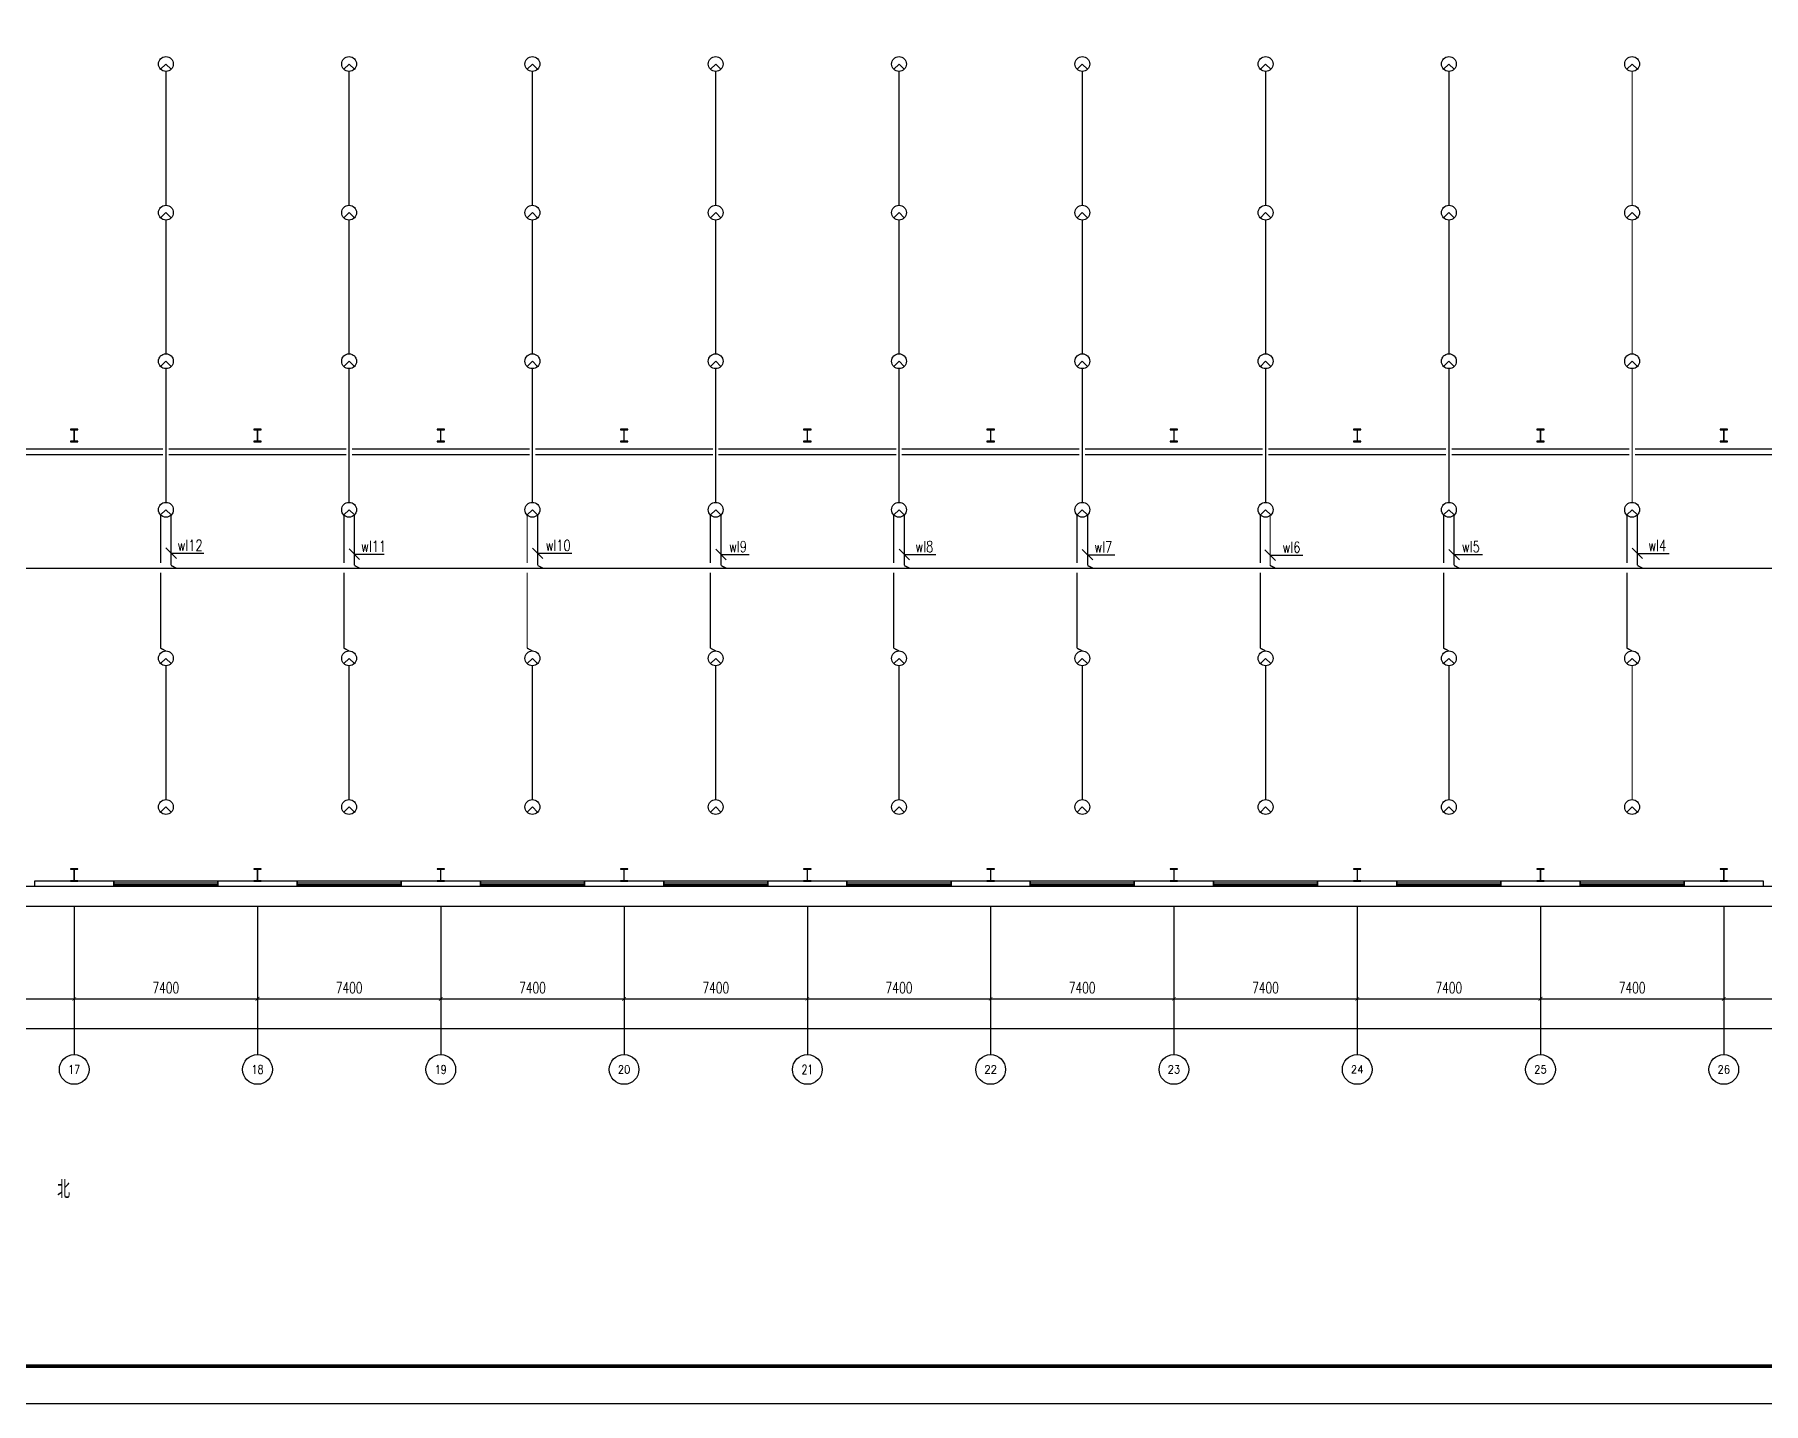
# Model space of a CAD drawing. Extents: x 1751103 to 2598738, y -609732 to 659428.
# Drawn here: x 2224648 to 2294448, y 23405 to 78683 of the extents above; entities that cross this region are included whole.
import ezdxf
from ezdxf.enums import TextEntityAlignment as Align

# ---------------------------------------------------------------- set-up
doc = ezdxf.new("R2010")
doc.units = 0
doc.header["$LTSCALE"] = 1000
doc.header["$MEASUREMENT"] = 0
doc.layers.get('0').update_dxf_attribs({"linetype": 'CONTINUOUS'})
doc.layers.get('DEFPOINTS').update_dxf_attribs({"linetype": 'CONTINUOUS'})
for name, color, linetype in [('AXIS', 3, 'CONTINUOUS'), ('AXIS_TEXT', 7, 'CONTINUOUS'), ('COLUMN', 99, 'CONTINUOUS'), ('DIM-照明', 4, 'CONTINUOUS'), ('EQUIP-照明', 3, 'CONTINUOUS'), ('GROUND', 2, 'CONTINUOUS'), ('PUB_TEXT', 7, 'CONTINUOUS'), ('PUB_TITLE', 4, 'CONTINUOUS'), ('WALL', 9, 'CONTINUOUS'), ('WINDOW', 99, 'CONTINUOUS'), ('WIRE-照明', 1, 'CONTINUOUS')]:
    doc.layers.add(name, color=color, linetype=linetype)
doc.styles.add('_TCH_AXIS', font='COMPLEX', dxfattribs={"bigfont": 'GBCBIG'})
doc.styles.add('_TCH_DIM', font='SIMPLEX', dxfattribs={"bigfont": 'GBCBIG'})
doc.styles.add('_TCH_LABEL', font='COMPLEX', dxfattribs={"bigfont": 'GBCBIG'})
doc.styles.add('_TEL_DIM', font='SIMPLEX', dxfattribs={"width": 0.8, "height": 3.5, "bigfont": 'HZTXT'})
doc.styles.add('COMPLEX', font='COMPLEX')
doc.styles.add('DIM_FONT', font='SIMPLEX', dxfattribs={"width": 0.7, "bigfont": 'GBCBIG'})
doc.dimstyles.new('DIMN150', dxfattribs={"dimscale": 1.5, "dimtxt": 300, "dimasz": 100, "dimexe": 250, "dimexo": 300, "dimgap": 150, "dimtad": 1, "dimdec": 0, "dimzin": 0, "dimtxsty": 'DIM_FONT', "dimblk": 'ARCHTICK', "dimcen": 0.09, "dimclrt": 7, "dimazin": 3, "dimtfac": 1, "dimtdec": 0, "dimtix": 1, "dimtmove": 0, "dimatfit": 3, "dimtolj": 1, "dimtzin": 0})

# ---------------------------------------------------------------- blocks, each defined once
blk = doc.blocks.new('$WINLIB2D$00000001')
for p, q in [((-0.5, 0.5), (0.5, 0.5)), ((-0.5, 0.5), (-0.5, -0.5)), ((0.5, -0.5), (0.5, 0.5)), ((0.5, 0.167), (-0.5, 0.167)), ((0.5, -0.167), (-0.5, -0.167)), ((-0.5, -0.5), (0.5, -0.5))]:
    blk.add_line(p, q)
blk = doc.blocks.new('_AXISO')
blk.add_circle((0, 0), 0.5)
at = {"layer": 'AXIS_TEXT', "style": 'COMPLEX', "width": 1.041667}
blk.add_attdef('A', text='', height=0.56, dxfattribs=at).set_placement((-0.25, -0.28), (0.25, -0.28), align=Align.FIT)
blk = doc.blocks.new('_ARCHTICK')
at = {"color": 0, "linetype": 'BYBLOCK', "const_width": 0.15}
blk.add_lwpolyline([(-0.5, -0.5), (0.5, 0.5)], dxfattribs=at)
blk = doc.blocks.new('*D46')
at = {"layer": 'AXIS', "color": 0}
for p, q in [((2107648, 43042), (2107648, 38167)), ((2315248, 43042), (2315248, 38167)), ((2107648, 38542), (2315248, 38542))]:
    blk.add_line(p, q, dxfattribs=at)
at = {"layer": 'DEFPOINTS', "color": 0}
for p in [(2107648, 43492), (2315248, 43492), (2315248, 38542)]:
    blk.add_point(p, dxfattribs=at)
at = {"layer": 'AXIS', "color": 0, "xscale": 150, "yscale": 150, "zscale": 150, "rotation": 180}
blk.add_blockref('_ARCHTICK', (2107648, 38542), dxfattribs=at)
at = {"layer": 'AXIS', "color": 0, "xscale": 150, "yscale": 150, "zscale": 150}
blk.add_blockref('_ARCHTICK', (2315248, 38542), dxfattribs=at)
at = {"layer": 'AXIS', "color": 7, "insert": (2211448, 38992), "char_height": 450, "attachment_point": 5, "style": 'DIM_FONT'}
blk.add_mtext('\\A1;207600', dxfattribs=at)
blk = doc.blocks.new('*D63')
at = {"layer": 'AXIS', "color": 0}
for p, q in [((2218848, 43042), (2218848, 39367)), ((2226248, 43042), (2226248, 39367)), ((2218848, 39742), (2226248, 39742))]:
    blk.add_line(p, q, dxfattribs=at)
at = {"layer": 'DEFPOINTS', "color": 0}
for p in [(2218848, 43492), (2226248, 43492), (2226248, 39742)]:
    blk.add_point(p, dxfattribs=at)
at = {"layer": 'AXIS', "color": 0, "xscale": 150, "yscale": 150, "zscale": 150, "rotation": 180}
blk.add_blockref('_ARCHTICK', (2218848, 39742), dxfattribs=at)
at = {"layer": 'AXIS', "color": 0, "xscale": 150, "yscale": 150, "zscale": 150}
blk.add_blockref('_ARCHTICK', (2226248, 39742), dxfattribs=at)
at = {"layer": 'AXIS', "color": 7, "insert": (2222548, 40192), "char_height": 450, "attachment_point": 5, "style": 'DIM_FONT'}
blk.add_mtext('\\A1;7400', dxfattribs=at)
blk = doc.blocks.new('*D64')
at = {"layer": 'AXIS', "color": 0}
for p, q in [((2226248, 43042), (2226248, 39367)), ((2233648, 43042), (2233648, 39367)), ((2226248, 39742), (2233648, 39742))]:
    blk.add_line(p, q, dxfattribs=at)
at = {"layer": 'DEFPOINTS', "color": 0}
for p in [(2226248, 43492), (2233648, 43492), (2233648, 39742)]:
    blk.add_point(p, dxfattribs=at)
at = {"layer": 'AXIS', "color": 0, "xscale": 150, "yscale": 150, "zscale": 150, "rotation": 180}
blk.add_blockref('_ARCHTICK', (2226248, 39742), dxfattribs=at)
at = {"layer": 'AXIS', "color": 0, "xscale": 150, "yscale": 150, "zscale": 150}
blk.add_blockref('_ARCHTICK', (2233648, 39742), dxfattribs=at)
at = {"layer": 'AXIS', "color": 7, "insert": (2229948, 40192), "char_height": 450, "attachment_point": 5, "style": 'DIM_FONT'}
blk.add_mtext('\\A1;7400', dxfattribs=at)
blk = doc.blocks.new('*D65')
at = {"layer": 'AXIS', "color": 0}
for p, q in [((2233648, 43042), (2233648, 39367)), ((2241048, 43042), (2241048, 39367)), ((2233648, 39742), (2241048, 39742))]:
    blk.add_line(p, q, dxfattribs=at)
at = {"layer": 'DEFPOINTS', "color": 0}
for p in [(2233648, 43492), (2241048, 43492), (2241048, 39742)]:
    blk.add_point(p, dxfattribs=at)
at = {"layer": 'AXIS', "color": 0, "xscale": 150, "yscale": 150, "zscale": 150, "rotation": 180}
blk.add_blockref('_ARCHTICK', (2233648, 39742), dxfattribs=at)
at = {"layer": 'AXIS', "color": 0, "xscale": 150, "yscale": 150, "zscale": 150}
blk.add_blockref('_ARCHTICK', (2241048, 39742), dxfattribs=at)
at = {"layer": 'AXIS', "color": 7, "insert": (2237348, 40192), "char_height": 450, "attachment_point": 5, "style": 'DIM_FONT'}
blk.add_mtext('\\A1;7400', dxfattribs=at)
blk = doc.blocks.new('*D66')
at = {"layer": 'AXIS', "color": 0}
for p, q in [((2241048, 43042), (2241048, 39367)), ((2248448, 43042), (2248448, 39367)), ((2241048, 39742), (2248448, 39742))]:
    blk.add_line(p, q, dxfattribs=at)
at = {"layer": 'DEFPOINTS', "color": 0}
for p in [(2241048, 43492), (2248448, 43492), (2248448, 39742)]:
    blk.add_point(p, dxfattribs=at)
at = {"layer": 'AXIS', "color": 0, "xscale": 150, "yscale": 150, "zscale": 150, "rotation": 180}
blk.add_blockref('_ARCHTICK', (2241048, 39742), dxfattribs=at)
at = {"layer": 'AXIS', "color": 0, "xscale": 150, "yscale": 150, "zscale": 150}
blk.add_blockref('_ARCHTICK', (2248448, 39742), dxfattribs=at)
at = {"layer": 'AXIS', "color": 7, "insert": (2244748, 40192), "char_height": 450, "attachment_point": 5, "style": 'DIM_FONT'}
blk.add_mtext('\\A1;7400', dxfattribs=at)
blk = doc.blocks.new('*D67')
at = {"layer": 'AXIS', "color": 0}
for p, q in [((2248448, 43042), (2248448, 39367)), ((2255848, 43042), (2255848, 39367)), ((2248448, 39742), (2255848, 39742))]:
    blk.add_line(p, q, dxfattribs=at)
at = {"layer": 'DEFPOINTS', "color": 0}
for p in [(2248448, 43492), (2255848, 43492), (2255848, 39742)]:
    blk.add_point(p, dxfattribs=at)
at = {"layer": 'AXIS', "color": 0, "xscale": 150, "yscale": 150, "zscale": 150, "rotation": 180}
blk.add_blockref('_ARCHTICK', (2248448, 39742), dxfattribs=at)
at = {"layer": 'AXIS', "color": 0, "xscale": 150, "yscale": 150, "zscale": 150}
blk.add_blockref('_ARCHTICK', (2255848, 39742), dxfattribs=at)
at = {"layer": 'AXIS', "color": 7, "insert": (2252148, 40192), "char_height": 450, "attachment_point": 5, "style": 'DIM_FONT'}
blk.add_mtext('\\A1;7400', dxfattribs=at)
blk = doc.blocks.new('*D68')
at = {"layer": 'AXIS', "color": 0}
for p, q in [((2255848, 43042), (2255848, 39367)), ((2263248, 43042), (2263248, 39367)), ((2255848, 39742), (2263248, 39742))]:
    blk.add_line(p, q, dxfattribs=at)
at = {"layer": 'DEFPOINTS', "color": 0}
for p in [(2255848, 43492), (2263248, 43492), (2263248, 39742)]:
    blk.add_point(p, dxfattribs=at)
at = {"layer": 'AXIS', "color": 0, "xscale": 150, "yscale": 150, "zscale": 150, "rotation": 180}
blk.add_blockref('_ARCHTICK', (2255848, 39742), dxfattribs=at)
at = {"layer": 'AXIS', "color": 0, "xscale": 150, "yscale": 150, "zscale": 150}
blk.add_blockref('_ARCHTICK', (2263248, 39742), dxfattribs=at)
at = {"layer": 'AXIS', "color": 7, "insert": (2259548, 40192), "char_height": 450, "attachment_point": 5, "style": 'DIM_FONT'}
blk.add_mtext('\\A1;7400', dxfattribs=at)
blk = doc.blocks.new('*D69')
at = {"layer": 'AXIS', "color": 0}
for p, q in [((2263248, 43042), (2263248, 39367)), ((2270648, 43042), (2270648, 39367)), ((2263248, 39742), (2270648, 39742))]:
    blk.add_line(p, q, dxfattribs=at)
at = {"layer": 'DEFPOINTS', "color": 0}
for p in [(2263248, 43492), (2270648, 43492), (2270648, 39742)]:
    blk.add_point(p, dxfattribs=at)
at = {"layer": 'AXIS', "color": 0, "xscale": 150, "yscale": 150, "zscale": 150, "rotation": 180}
blk.add_blockref('_ARCHTICK', (2263248, 39742), dxfattribs=at)
at = {"layer": 'AXIS', "color": 0, "xscale": 150, "yscale": 150, "zscale": 150}
blk.add_blockref('_ARCHTICK', (2270648, 39742), dxfattribs=at)
at = {"layer": 'AXIS', "color": 7, "insert": (2266948, 40192), "char_height": 450, "attachment_point": 5, "style": 'DIM_FONT'}
blk.add_mtext('\\A1;7400', dxfattribs=at)
blk = doc.blocks.new('*D70')
at = {"layer": 'AXIS', "color": 0}
for p, q in [((2270648, 43042), (2270648, 39367)), ((2278048, 43042), (2278048, 39367)), ((2270648, 39742), (2278048, 39742))]:
    blk.add_line(p, q, dxfattribs=at)
at = {"layer": 'DEFPOINTS', "color": 0}
for p in [(2270648, 43492), (2278048, 43492), (2278048, 39742)]:
    blk.add_point(p, dxfattribs=at)
at = {"layer": 'AXIS', "color": 0, "xscale": 150, "yscale": 150, "zscale": 150, "rotation": 180}
blk.add_blockref('_ARCHTICK', (2270648, 39742), dxfattribs=at)
at = {"layer": 'AXIS', "color": 0, "xscale": 150, "yscale": 150, "zscale": 150}
blk.add_blockref('_ARCHTICK', (2278048, 39742), dxfattribs=at)
at = {"layer": 'AXIS', "color": 7, "insert": (2274348, 40192), "char_height": 450, "attachment_point": 5, "style": 'DIM_FONT'}
blk.add_mtext('\\A1;7400', dxfattribs=at)
blk = doc.blocks.new('*D71')
at = {"layer": 'AXIS', "color": 0}
for p, q in [((2278048, 43042), (2278048, 39367)), ((2285448, 43042), (2285448, 39367)), ((2278048, 39742), (2285448, 39742))]:
    blk.add_line(p, q, dxfattribs=at)
at = {"layer": 'DEFPOINTS', "color": 0}
for p in [(2278048, 43492), (2285448, 43492), (2285448, 39742)]:
    blk.add_point(p, dxfattribs=at)
at = {"layer": 'AXIS', "color": 0, "xscale": 150, "yscale": 150, "zscale": 150, "rotation": 180}
blk.add_blockref('_ARCHTICK', (2278048, 39742), dxfattribs=at)
at = {"layer": 'AXIS', "color": 0, "xscale": 150, "yscale": 150, "zscale": 150}
blk.add_blockref('_ARCHTICK', (2285448, 39742), dxfattribs=at)
at = {"layer": 'AXIS', "color": 7, "insert": (2281748, 40192), "char_height": 450, "attachment_point": 5, "style": 'DIM_FONT'}
blk.add_mtext('\\A1;7400', dxfattribs=at)
blk = doc.blocks.new('*D72')
at = {"layer": 'AXIS', "color": 0}
for p, q in [((2285448, 43042), (2285448, 39367)), ((2292848, 43042), (2292848, 39367)), ((2285448, 39742), (2292848, 39742))]:
    blk.add_line(p, q, dxfattribs=at)
at = {"layer": 'DEFPOINTS', "color": 0}
for p in [(2285448, 43492), (2292848, 43492), (2292848, 39742)]:
    blk.add_point(p, dxfattribs=at)
at = {"layer": 'AXIS', "color": 0, "xscale": 150, "yscale": 150, "zscale": 150, "rotation": 180}
blk.add_blockref('_ARCHTICK', (2285448, 39742), dxfattribs=at)
at = {"layer": 'AXIS', "color": 0, "xscale": 150, "yscale": 150, "zscale": 150}
blk.add_blockref('_ARCHTICK', (2292848, 39742), dxfattribs=at)
at = {"layer": 'AXIS', "color": 7, "insert": (2289148, 40192), "char_height": 450, "attachment_point": 5, "style": 'DIM_FONT'}
blk.add_mtext('\\A1;7400', dxfattribs=at)
blk = doc.blocks.new('*D73')
at = {"layer": 'AXIS', "color": 0}
for p, q in [((2292848, 43042), (2292848, 39367)), ((2300248, 43042), (2300248, 39367)), ((2292848, 39742), (2300248, 39742))]:
    blk.add_line(p, q, dxfattribs=at)
at = {"layer": 'DEFPOINTS', "color": 0}
for p in [(2292848, 43492), (2300248, 43492), (2300248, 39742)]:
    blk.add_point(p, dxfattribs=at)
at = {"layer": 'AXIS', "color": 0, "xscale": 150, "yscale": 150, "zscale": 150, "rotation": 180}
blk.add_blockref('_ARCHTICK', (2292848, 39742), dxfattribs=at)
at = {"layer": 'AXIS', "color": 0, "xscale": 150, "yscale": 150, "zscale": 150}
blk.add_blockref('_ARCHTICK', (2300248, 39742), dxfattribs=at)
at = {"layer": 'AXIS', "color": 7, "insert": (2296548, 40192), "char_height": 450, "attachment_point": 5, "style": 'DIM_FONT'}
blk.add_mtext('\\A1;7400', dxfattribs=at)
blk = doc.blocks.new('$EQUIP$00001176')
for q in [(-0.35, -0.35), (0.35, -0.35)]:
    blk.add_line((0, 0), q)
blk.add_circle((0, 0), 0.5)
at = {"style": '_TCH_LABEL', "flags": 9}
blk.add_attdef('A', (0, 0), '', height=0.00002, dxfattribs=at)
blk = doc.blocks.new('W2')
at = {"layer": 'AXIS', "color": 8}
for p, q in [((2226247.9, 43491.5), (2226247.9, 37491.5)), ((2233647.9, 43491.5), (2233647.9, 37491.5)), ((2241047.9, 43491.5), (2241047.9, 37491.5)), ((2248447.9, 43491.5), (2248447.9, 37491.5)), ((2255847.9, 43491.5), (2255847.9, 37491.5)), ((2263247.9, 43491.5), (2263247.9, 37491.5)), ((2270647.9, 43491.5), (2270647.9, 37491.5)), ((2278047.9, 43491.5), (2278047.9, 37491.5)), ((2285447.9, 43491.5), (2285447.9, 37491.5)), ((2292847.9, 43491.5), (2292847.9, 37491.5))]:
    blk.add_line(p, q, dxfattribs=at)
at = {"layer": 'COLUMN', "color": 8}
for p, q in [((2226397.9, 62741.5), (2226097.9, 62741.5)), ((2226097.9, 62741.5), (2226097.9, 62723.5)), ((2226097.9, 62723.5), (2226237.9, 62723.5)), ((2226237.9, 62259.5), (2226097.9, 62259.5)), ((2226097.9, 62259.5), (2226097.9, 62241.5)), ((2226097.9, 62241.5), (2226397.9, 62241.5)), ((2226237.9, 62723.5), (2226242.9, 62718.5)), ((2226242.9, 62264.5), (2226237.9, 62259.5)), ((2226242.9, 62718.5), (2226242.9, 62264.5)), ((2226252.9, 62718.5), (2226257.9, 62723.5)), ((2226252.9, 62264.5), (2226252.9, 62718.5)), ((2226257.9, 62259.5), (2226252.9, 62264.5)), ((2226257.9, 62723.5), (2226397.9, 62723.5)), ((2226397.9, 62259.5), (2226257.9, 62259.5)), ((2226397.9, 62723.5), (2226397.9, 62741.5)), ((2226397.9, 62241.5), (2226397.9, 62259.5)), ((2233797.9, 62741.5), (2233497.9, 62741.5)), ((2233497.9, 62741.5), (2233497.9, 62723.5)), ((2233497.9, 62723.5), (2233637.9, 62723.5)), ((2233637.9, 62259.5), (2233497.9, 62259.5)), ((2233497.9, 62259.5), (2233497.9, 62241.5)), ((2233497.9, 62241.5), (2233797.9, 62241.5)), ((2233637.9, 62723.5), (2233642.9, 62718.5)), ((2233642.9, 62264.5), (2233637.9, 62259.5)), ((2233642.9, 62718.5), (2233642.9, 62264.5)), ((2233652.9, 62718.5), (2233657.9, 62723.5)), ((2233652.9, 62264.5), (2233652.9, 62718.5)), ((2233657.9, 62259.5), (2233652.9, 62264.5)), ((2233657.9, 62723.5), (2233797.9, 62723.5)), ((2233797.9, 62259.5), (2233657.9, 62259.5)), ((2233797.9, 62723.5), (2233797.9, 62741.5)), ((2233797.9, 62241.5), (2233797.9, 62259.5)), ((2241197.9, 62741.5), (2240897.9, 62741.5)), ((2240897.9, 62741.5), (2240897.9, 62723.5)), ((2240897.9, 62723.5), (2241037.9, 62723.5)), ((2241037.9, 62259.5), (2240897.9, 62259.5)), ((2240897.9, 62259.5), (2240897.9, 62241.5)), ((2240897.9, 62241.5), (2241197.9, 62241.5)), ((2241037.9, 62723.5), (2241042.9, 62718.5)), ((2241042.9, 62264.5), (2241037.9, 62259.5)), ((2241042.9, 62718.5), (2241042.9, 62264.5)), ((2241052.9, 62718.5), (2241057.9, 62723.5)), ((2241052.9, 62264.5), (2241052.9, 62718.5)), ((2241057.9, 62259.5), (2241052.9, 62264.5)), ((2241057.9, 62723.5), (2241197.9, 62723.5)), ((2241197.9, 62259.5), (2241057.9, 62259.5)), ((2241197.9, 62723.5), (2241197.9, 62741.5)), ((2241197.9, 62241.5), (2241197.9, 62259.5)), ((2248597.9, 62741.5), (2248297.9, 62741.5)), ((2248297.9, 62741.5), (2248297.9, 62723.5)), ((2248297.9, 62723.5), (2248437.9, 62723.5)), ((2248437.9, 62259.5), (2248297.9, 62259.5)), ((2248297.9, 62259.5), (2248297.9, 62241.5)), ((2248297.9, 62241.5), (2248597.9, 62241.5)), ((2248437.9, 62723.5), (2248442.9, 62718.5)), ((2248442.9, 62264.5), (2248437.9, 62259.5)), ((2248442.9, 62718.5), (2248442.9, 62264.5)), ((2248452.9, 62718.5), (2248457.9, 62723.5)), ((2248452.9, 62264.5), (2248452.9, 62718.5)), ((2248457.9, 62259.5), (2248452.9, 62264.5)), ((2248457.9, 62723.5), (2248597.9, 62723.5)), ((2248597.9, 62259.5), (2248457.9, 62259.5)), ((2248597.9, 62723.5), (2248597.9, 62741.5)), ((2248597.9, 62241.5), (2248597.9, 62259.5)), ((2255997.9, 62741.5), (2255697.9, 62741.5)), ((2255697.9, 62741.5), (2255697.9, 62723.5)), ((2255697.9, 62723.5), (2255837.9, 62723.5)), ((2255837.9, 62259.5), (2255697.9, 62259.5)), ((2255697.9, 62259.5), (2255697.9, 62241.5)), ((2255697.9, 62241.5), (2255997.9, 62241.5)), ((2255837.9, 62723.5), (2255842.9, 62718.5)), ((2255842.9, 62264.5), (2255837.9, 62259.5)), ((2255842.9, 62718.5), (2255842.9, 62264.5)), ((2255852.9, 62718.5), (2255857.9, 62723.5)), ((2255852.9, 62264.5), (2255852.9, 62718.5)), ((2255857.9, 62259.5), (2255852.9, 62264.5)), ((2255857.9, 62723.5), (2255997.9, 62723.5)), ((2255997.9, 62259.5), (2255857.9, 62259.5)), ((2255997.9, 62723.5), (2255997.9, 62741.5)), ((2255997.9, 62241.5), (2255997.9, 62259.5)), ((2263397.9, 62741.5), (2263097.9, 62741.5)), ((2263097.9, 62741.5), (2263097.9, 62723.5)), ((2263097.9, 62723.5), (2263237.9, 62723.5)), ((2263237.9, 62259.5), (2263097.9, 62259.5)), ((2263097.9, 62259.5), (2263097.9, 62241.5)), ((2263097.9, 62241.5), (2263397.9, 62241.5)), ((2263237.9, 62723.5), (2263242.9, 62718.5)), ((2263242.9, 62264.5), (2263237.9, 62259.5)), ((2263242.9, 62718.5), (2263242.9, 62264.5)), ((2263252.9, 62718.5), (2263257.9, 62723.5)), ((2263252.9, 62264.5), (2263252.9, 62718.5)), ((2263257.9, 62259.5), (2263252.9, 62264.5)), ((2263257.9, 62723.5), (2263397.9, 62723.5)), ((2263397.9, 62259.5), (2263257.9, 62259.5)), ((2263397.9, 62723.5), (2263397.9, 62741.5)), ((2263397.9, 62241.5), (2263397.9, 62259.5)), ((2270797.9, 62741.5), (2270497.9, 62741.5)), ((2270497.9, 62741.5), (2270497.9, 62723.5)), ((2270497.9, 62723.5), (2270637.9, 62723.5)), ((2270637.9, 62259.5), (2270497.9, 62259.5)), ((2270497.9, 62259.5), (2270497.9, 62241.5)), ((2270497.9, 62241.5), (2270797.9, 62241.5)), ((2270637.9, 62723.5), (2270642.9, 62718.5)), ((2270642.9, 62264.5), (2270637.9, 62259.5)), ((2270642.9, 62718.5), (2270642.9, 62264.5)), ((2270652.9, 62718.5), (2270657.9, 62723.5)), ((2270652.9, 62264.5), (2270652.9, 62718.5)), ((2270657.9, 62259.5), (2270652.9, 62264.5)), ((2270657.9, 62723.5), (2270797.9, 62723.5)), ((2270797.9, 62259.5), (2270657.9, 62259.5)), ((2270797.9, 62723.5), (2270797.9, 62741.5)), ((2270797.9, 62241.5), (2270797.9, 62259.5)), ((2278197.9, 62741.5), (2277897.9, 62741.5)), ((2277897.9, 62741.5), (2277897.9, 62723.5)), ((2277897.9, 62723.5), (2278037.9, 62723.5)), ((2278037.9, 62259.5), (2277897.9, 62259.5)), ((2277897.9, 62259.5), (2277897.9, 62241.5)), ((2277897.9, 62241.5), (2278197.9, 62241.5)), ((2278037.9, 62723.5), (2278042.9, 62718.5)), ((2278042.9, 62264.5), (2278037.9, 62259.5)), ((2278042.9, 62718.5), (2278042.9, 62264.5)), ((2278052.9, 62718.5), (2278057.9, 62723.5)), ((2278052.9, 62264.5), (2278052.9, 62718.5)), ((2278057.9, 62259.5), (2278052.9, 62264.5)), ((2278057.9, 62723.5), (2278197.9, 62723.5)), ((2278197.9, 62259.5), (2278057.9, 62259.5)), ((2278197.9, 62723.5), (2278197.9, 62741.5)), ((2278197.9, 62241.5), (2278197.9, 62259.5)), ((2285597.9, 62741.5), (2285297.9, 62741.5)), ((2285297.9, 62741.5), (2285297.9, 62723.5)), ((2285297.9, 62723.5), (2285437.9, 62723.5)), ((2285437.9, 62259.5), (2285297.9, 62259.5)), ((2285297.9, 62259.5), (2285297.9, 62241.5)), ((2285297.9, 62241.5), (2285597.9, 62241.5)), ((2285437.9, 62723.5), (2285442.9, 62718.5)), ((2285442.9, 62264.5), (2285437.9, 62259.5)), ((2285442.9, 62718.5), (2285442.9, 62264.5)), ((2285452.9, 62718.5), (2285457.9, 62723.5)), ((2285452.9, 62264.5), (2285452.9, 62718.5)), ((2285457.9, 62259.5), (2285452.9, 62264.5)), ((2285457.9, 62723.5), (2285597.9, 62723.5)), ((2285597.9, 62259.5), (2285457.9, 62259.5)), ((2285597.9, 62723.5), (2285597.9, 62741.5)), ((2285597.9, 62241.5), (2285597.9, 62259.5)), ((2292997.9, 62741.5), (2292697.9, 62741.5)), ((2292697.9, 62741.5), (2292697.9, 62723.5)), ((2292697.9, 62723.5), (2292837.9, 62723.5)), ((2292837.9, 62259.5), (2292697.9, 62259.5)), ((2292697.9, 62259.5), (2292697.9, 62241.5)), ((2292697.9, 62241.5), (2292997.9, 62241.5)), ((2292837.9, 62723.5), (2292842.9, 62718.5)), ((2292842.9, 62264.5), (2292837.9, 62259.5)), ((2292842.9, 62718.5), (2292842.9, 62264.5)), ((2292852.9, 62718.5), (2292857.9, 62723.5)), ((2292852.9, 62264.5), (2292852.9, 62718.5)), ((2292857.9, 62259.5), (2292852.9, 62264.5)), ((2292857.9, 62723.5), (2292997.9, 62723.5)), ((2292997.9, 62259.5), (2292857.9, 62259.5)), ((2292997.9, 62723.5), (2292997.9, 62741.5)), ((2292997.9, 62241.5), (2292997.9, 62259.5)), ((2226397.9, 44991.5), (2226097.9, 44991.5)), ((2226097.9, 44991.5), (2226097.9, 44973.5)), ((2226097.9, 44973.5), (2226237.9, 44973.5)), ((2226237.9, 44973.5), (2226242.9, 44968.5)), ((2226242.9, 44968.5), (2226242.9, 44514.5)), ((2226252.9, 44968.5), (2226257.9, 44973.5)), ((2226252.9, 44514.5), (2226252.9, 44968.5)), ((2226257.9, 44973.5), (2226397.9, 44973.5)), ((2226397.9, 44973.5), (2226397.9, 44991.5)), ((2233797.9, 44991.5), (2233497.9, 44991.5)), ((2233497.9, 44991.5), (2233497.9, 44973.5)), ((2233497.9, 44973.5), (2233637.9, 44973.5)), ((2233637.9, 44973.5), (2233642.9, 44968.5)), ((2233642.9, 44968.5), (2233642.9, 44514.5)), ((2233652.9, 44968.5), (2233657.9, 44973.5)), ((2233652.9, 44514.5), (2233652.9, 44968.5)), ((2233657.9, 44973.5), (2233797.9, 44973.5)), ((2233797.9, 44973.5), (2233797.9, 44991.5)), ((2241197.9, 44991.5), (2240897.9, 44991.5)), ((2240897.9, 44991.5), (2240897.9, 44973.5)), ((2240897.9, 44973.5), (2241037.9, 44973.5)), ((2241037.9, 44973.5), (2241042.9, 44968.5)), ((2241042.9, 44968.5), (2241042.9, 44514.5)), ((2241052.9, 44968.5), (2241057.9, 44973.5)), ((2241052.9, 44514.5), (2241052.9, 44968.5)), ((2241057.9, 44973.5), (2241197.9, 44973.5)), ((2241197.9, 44973.5), (2241197.9, 44991.5)), ((2248597.9, 44991.5), (2248297.9, 44991.5)), ((2248297.9, 44991.5), (2248297.9, 44973.5)), ((2248297.9, 44973.5), (2248437.9, 44973.5)), ((2248437.9, 44973.5), (2248442.9, 44968.5)), ((2248442.9, 44968.5), (2248442.9, 44514.5)), ((2248452.9, 44968.5), (2248457.9, 44973.5)), ((2248452.9, 44514.5), (2248452.9, 44968.5)), ((2248457.9, 44973.5), (2248597.9, 44973.5)), ((2248597.9, 44973.5), (2248597.9, 44991.5)), ((2255997.9, 44991.5), (2255697.9, 44991.5)), ((2255697.9, 44991.5), (2255697.9, 44973.5)), ((2255697.9, 44973.5), (2255837.9, 44973.5)), ((2255837.9, 44973.5), (2255842.9, 44968.5)), ((2255842.9, 44968.5), (2255842.9, 44514.5)), ((2255852.9, 44968.5), (2255857.9, 44973.5)), ((2255852.9, 44514.5), (2255852.9, 44968.5)), ((2255857.9, 44973.5), (2255997.9, 44973.5)), ((2255997.9, 44973.5), (2255997.9, 44991.5)), ((2263397.9, 44991.5), (2263097.9, 44991.5)), ((2263097.9, 44991.5), (2263097.9, 44973.5)), ((2263097.9, 44973.5), (2263237.9, 44973.5)), ((2263237.9, 44973.5), (2263242.9, 44968.5)), ((2263242.9, 44968.5), (2263242.9, 44514.5)), ((2263252.9, 44968.5), (2263257.9, 44973.5)), ((2263252.9, 44514.5), (2263252.9, 44968.5)), ((2263257.9, 44973.5), (2263397.9, 44973.5)), ((2263397.9, 44973.5), (2263397.9, 44991.5)), ((2270797.9, 44991.5), (2270497.9, 44991.5)), ((2270497.9, 44991.5), (2270497.9, 44973.5)), ((2270497.9, 44973.5), (2270637.9, 44973.5)), ((2270637.9, 44973.5), (2270642.9, 44968.5)), ((2270642.9, 44968.5), (2270642.9, 44514.5)), ((2270652.9, 44968.5), (2270657.9, 44973.5)), ((2270652.9, 44514.5), (2270652.9, 44968.5)), ((2270657.9, 44973.5), (2270797.9, 44973.5)), ((2270797.9, 44973.5), (2270797.9, 44991.5)), ((2278197.9, 44991.5), (2277897.9, 44991.5)), ((2277897.9, 44991.5), (2277897.9, 44973.5)), ((2277897.9, 44973.5), (2278037.9, 44973.5)), ((2278037.9, 44973.5), (2278042.9, 44968.5)), ((2278042.9, 44968.5), (2278042.9, 44514.5)), ((2278052.9, 44968.5), (2278057.9, 44973.5)), ((2278052.9, 44514.5), (2278052.9, 44968.5)), ((2278057.9, 44973.5), (2278197.9, 44973.5)), ((2278197.9, 44973.5), (2278197.9, 44991.5)), ((2285597.9, 44991.5), (2285297.9, 44991.5)), ((2285297.9, 44991.5), (2285297.9, 44973.5)), ((2285297.9, 44973.5), (2285437.9, 44973.5)), ((2285437.9, 44973.5), (2285442.9, 44968.5)), ((2285442.9, 44968.5), (2285442.9, 44514.5)), ((2285452.9, 44968.5), (2285457.9, 44973.5)), ((2285452.9, 44514.5), (2285452.9, 44968.5)), ((2285457.9, 44973.5), (2285597.9, 44973.5)), ((2285597.9, 44973.5), (2285597.9, 44991.5)), ((2292997.9, 44991.5), (2292697.9, 44991.5)), ((2292697.9, 44991.5), (2292697.9, 44973.5)), ((2292697.9, 44973.5), (2292837.9, 44973.5)), ((2292837.9, 44973.5), (2292842.9, 44968.5)), ((2292842.9, 44968.5), (2292842.9, 44514.5)), ((2292852.9, 44968.5), (2292857.9, 44973.5)), ((2292852.9, 44514.5), (2292852.9, 44968.5)), ((2292857.9, 44973.5), (2292997.9, 44973.5)), ((2292997.9, 44973.5), (2292997.9, 44991.5)), ((2226237.9, 44509.5), (2226097.9, 44509.5)), ((2226097.9, 44509.5), (2226097.9, 44491.5)), ((2226097.9, 44491.5), (2226397.9, 44491.5)), ((2226242.9, 44514.5), (2226237.9, 44509.5)), ((2226257.9, 44509.5), (2226252.9, 44514.5)), ((2226397.9, 44509.5), (2226257.9, 44509.5)), ((2226397.9, 44491.5), (2226397.9, 44509.5)), ((2233637.9, 44509.5), (2233497.9, 44509.5)), ((2233497.9, 44509.5), (2233497.9, 44491.5)), ((2233497.9, 44491.5), (2233797.9, 44491.5)), ((2233642.9, 44514.5), (2233637.9, 44509.5)), ((2233657.9, 44509.5), (2233652.9, 44514.5)), ((2233797.9, 44509.5), (2233657.9, 44509.5)), ((2233797.9, 44491.5), (2233797.9, 44509.5)), ((2241037.9, 44509.5), (2240897.9, 44509.5)), ((2240897.9, 44509.5), (2240897.9, 44491.5)), ((2240897.9, 44491.5), (2241197.9, 44491.5)), ((2241042.9, 44514.5), (2241037.9, 44509.5)), ((2241057.9, 44509.5), (2241052.9, 44514.5)), ((2241197.9, 44509.5), (2241057.9, 44509.5)), ((2241197.9, 44491.5), (2241197.9, 44509.5)), ((2248437.9, 44509.5), (2248297.9, 44509.5)), ((2248297.9, 44509.5), (2248297.9, 44491.5)), ((2248297.9, 44491.5), (2248597.9, 44491.5)), ((2248442.9, 44514.5), (2248437.9, 44509.5)), ((2248457.9, 44509.5), (2248452.9, 44514.5)), ((2248597.9, 44509.5), (2248457.9, 44509.5)), ((2248597.9, 44491.5), (2248597.9, 44509.5)), ((2255837.9, 44509.5), (2255697.9, 44509.5)), ((2255697.9, 44509.5), (2255697.9, 44491.5)), ((2255697.9, 44491.5), (2255997.9, 44491.5)), ((2255842.9, 44514.5), (2255837.9, 44509.5)), ((2255857.9, 44509.5), (2255852.9, 44514.5)), ((2255997.9, 44509.5), (2255857.9, 44509.5)), ((2255997.9, 44491.5), (2255997.9, 44509.5)), ((2263237.9, 44509.5), (2263097.9, 44509.5)), ((2263097.9, 44509.5), (2263097.9, 44491.5)), ((2263097.9, 44491.5), (2263397.9, 44491.5)), ((2263242.9, 44514.5), (2263237.9, 44509.5)), ((2263257.9, 44509.5), (2263252.9, 44514.5)), ((2263397.9, 44509.5), (2263257.9, 44509.5)), ((2263397.9, 44491.5), (2263397.9, 44509.5)), ((2270637.9, 44509.5), (2270497.9, 44509.5)), ((2270497.9, 44509.5), (2270497.9, 44491.5)), ((2270497.9, 44491.5), (2270797.9, 44491.5)), ((2270642.9, 44514.5), (2270637.9, 44509.5)), ((2270657.9, 44509.5), (2270652.9, 44514.5)), ((2270797.9, 44509.5), (2270657.9, 44509.5)), ((2270797.9, 44491.5), (2270797.9, 44509.5)), ((2278037.9, 44509.5), (2277897.9, 44509.5)), ((2277897.9, 44509.5), (2277897.9, 44491.5)), ((2277897.9, 44491.5), (2278197.9, 44491.5)), ((2278042.9, 44514.5), (2278037.9, 44509.5)), ((2278057.9, 44509.5), (2278052.9, 44514.5)), ((2278197.9, 44509.5), (2278057.9, 44509.5)), ((2278197.9, 44491.5), (2278197.9, 44509.5)), ((2285437.9, 44509.5), (2285297.9, 44509.5)), ((2285297.9, 44509.5), (2285297.9, 44491.5)), ((2285297.9, 44491.5), (2285597.9, 44491.5)), ((2285442.9, 44514.5), (2285437.9, 44509.5)), ((2285457.9, 44509.5), (2285452.9, 44514.5)), ((2285597.9, 44509.5), (2285457.9, 44509.5)), ((2285597.9, 44491.5), (2285597.9, 44509.5)), ((2292837.9, 44509.5), (2292697.9, 44509.5)), ((2292697.9, 44509.5), (2292697.9, 44491.5)), ((2292697.9, 44491.5), (2292997.9, 44491.5)), ((2292842.9, 44514.5), (2292837.9, 44509.5)), ((2292857.9, 44509.5), (2292852.9, 44514.5)), ((2292997.9, 44509.5), (2292857.9, 44509.5)), ((2292997.9, 44491.5), (2292997.9, 44509.5))]:
    blk.add_line(p, q, dxfattribs=at)
at = {"layer": 'GROUND', "color": 8}
for p, q in [((2203147.9, 44291.5), (2315247.9, 44291.5)), ((2203147.9, 43491.5), (2316047.9, 43491.5))]:
    blk.add_line(p, q, dxfattribs=at)
at = {"layer": 'WALL', "color": 8}
for p, q in [((2226097.9, 44491.5), (2224647.9, 44491.5)), ((2224647.9, 44491.5), (2224647.9, 44291.5)), ((2224647.9, 44291.5), (2226247.9, 44291.5)), ((2226247.9, 44291.5), (2227847.9, 44291.5)), ((2227847.9, 44491.5), (2226397.9, 44491.5)), ((2227847.9, 44291.5), (2227847.9, 44491.5)), ((2233497.9, 44491.5), (2232047.9, 44491.5)), ((2232047.9, 44491.5), (2232047.9, 44291.5)), ((2232047.9, 44291.5), (2233647.9, 44291.5)), ((2233647.9, 44291.5), (2235247.9, 44291.5)), ((2235247.9, 44491.5), (2233797.9, 44491.5)), ((2235247.9, 44291.5), (2235247.9, 44491.5)), ((2240897.9, 44491.5), (2239447.9, 44491.5)), ((2239447.9, 44491.5), (2239447.9, 44291.5)), ((2239447.9, 44291.5), (2241047.9, 44291.5)), ((2241047.9, 44291.5), (2242647.9, 44291.5)), ((2242647.9, 44491.5), (2241197.9, 44491.5)), ((2242647.9, 44291.5), (2242647.9, 44491.5)), ((2248297.9, 44491.5), (2246847.9, 44491.5)), ((2246847.9, 44491.5), (2246847.9, 44291.5)), ((2246847.9, 44291.5), (2248447.9, 44291.5)), ((2248447.9, 44291.5), (2250047.9, 44291.5)), ((2250047.9, 44491.5), (2248597.9, 44491.5)), ((2250047.9, 44291.5), (2250047.9, 44491.5)), ((2255697.9, 44491.5), (2254247.9, 44491.5)), ((2254247.9, 44491.5), (2254247.9, 44291.5)), ((2254247.9, 44291.5), (2255847.9, 44291.5)), ((2255847.9, 44291.5), (2257447.9, 44291.5)), ((2257447.9, 44491.5), (2255997.9, 44491.5)), ((2257447.9, 44291.5), (2257447.9, 44491.5)), ((2263097.9, 44491.5), (2261647.9, 44491.5)), ((2261647.9, 44491.5), (2261647.9, 44291.5)), ((2261647.9, 44291.5), (2263247.9, 44291.5)), ((2263247.9, 44291.5), (2264847.9, 44291.5)), ((2264847.9, 44491.5), (2263397.9, 44491.5)), ((2264847.9, 44291.5), (2264847.9, 44491.5)), ((2270497.9, 44491.5), (2269047.9, 44491.5)), ((2269047.9, 44491.5), (2269047.9, 44291.5)), ((2269047.9, 44291.5), (2270647.9, 44291.5)), ((2270647.9, 44291.5), (2272247.9, 44291.5)), ((2272247.9, 44491.5), (2270797.9, 44491.5)), ((2272247.9, 44291.5), (2272247.9, 44491.5)), ((2277897.9, 44491.5), (2276447.9, 44491.5)), ((2276447.9, 44491.5), (2276447.9, 44291.5)), ((2276447.9, 44291.5), (2278047.9, 44291.5)), ((2278047.9, 44291.5), (2279647.9, 44291.5)), ((2279647.9, 44491.5), (2278197.9, 44491.5)), ((2279647.9, 44291.5), (2279647.9, 44491.5)), ((2285297.9, 44491.5), (2283847.9, 44491.5)), ((2283847.9, 44491.5), (2283847.9, 44291.5)), ((2283847.9, 44291.5), (2285447.9, 44291.5)), ((2285447.9, 44291.5), (2287047.9, 44291.5)), ((2287047.9, 44491.5), (2285597.9, 44491.5)), ((2287047.9, 44291.5), (2287047.9, 44491.5)), ((2292697.9, 44491.5), (2291247.9, 44491.5)), ((2291247.9, 44491.5), (2291247.9, 44291.5)), ((2291247.9, 44291.5), (2292847.9, 44291.5)), ((2292847.9, 44291.5), (2294447.9, 44291.5)), ((2294447.9, 44491.5), (2292997.9, 44491.5)), ((2294447.9, 44291.5), (2294447.9, 44491.5))]:
    blk.add_line(p, q, dxfattribs=at)
at = {"layer": 'AXIS', "color": 8}
ref = blk.add_blockref('_AXISO', (2226247.9, 36891.5), dxfattribs=dict(at, xscale=1200, yscale=1200, zscale=1200))
ref.add_attrib('A', '17', dxfattribs={"layer": 'AXIS_TEXT', "color": 8, "height": 340.8, "style": '_TCH_AXIS', "width": 1.034483}).set_placement((2226004.4, 36721.1), (2226491.3, 36721.1), align=Align.FIT)
ref = blk.add_blockref('_AXISO', (2233647.9, 36891.5), dxfattribs=dict(at, xscale=1200, yscale=1200, zscale=1200))
ref.add_attrib('A', '18', dxfattribs={"layer": 'AXIS_TEXT', "color": 8, "height": 340.8, "style": '_TCH_AXIS', "width": 1.034483}).set_placement((2233404.4, 36721.1), (2233891.3, 36721.1), align=Align.FIT)
ref = blk.add_blockref('_AXISO', (2241047.9, 36891.5), dxfattribs=dict(at, xscale=1200, yscale=1200, zscale=1200))
ref.add_attrib('A', '19', dxfattribs={"layer": 'AXIS_TEXT', "color": 8, "height": 347.88, "style": '_TCH_AXIS'}).set_placement((2240807.7, 36717.6), (2241288.1, 36717.6), align=Align.FIT)
ref = blk.add_blockref('_AXISO', (2248447.9, 36891.5), dxfattribs=dict(at, xscale=1200, yscale=1200, zscale=1200))
ref.add_attrib('A', '20', dxfattribs={"layer": 'AXIS_TEXT', "color": 8, "height": 314.9, "style": '_TCH_AXIS'}).set_placement((2248193, 36734.1), (2248702.8, 36734.1), align=Align.FIT)
ref = blk.add_blockref('_AXISO', (2255847.9, 36891.5), dxfattribs=dict(at, xscale=1200, yscale=1200, zscale=1200))
ref.add_attrib('A', '21', dxfattribs={"layer": 'AXIS_TEXT', "color": 8, "height": 378.95, "style": '_TCH_AXIS', "width": 0.862069}).set_placement((2255622.3, 36702.1), (2256073.4, 36702.1), align=Align.FIT)
ref = blk.add_blockref('_AXISO', (2263247.9, 36891.5), dxfattribs=dict(at, xscale=1200, yscale=1200, zscale=1200))
ref.add_attrib('A', '22', dxfattribs={"layer": 'AXIS_TEXT', "color": 8, "height": 314.9, "style": '_TCH_AXIS'}).set_placement((2262993, 36734.1), (2263502.8, 36734.1), align=Align.FIT)
ref = blk.add_blockref('_AXISO', (2270647.9, 36891.5), dxfattribs=dict(at, xscale=1200, yscale=1200, zscale=1200))
ref.add_attrib('A', '23', dxfattribs={"layer": 'AXIS_TEXT', "color": 8, "height": 314.9, "style": '_TCH_AXIS'}).set_placement((2270393, 36734.1), (2270902.8, 36734.1), align=Align.FIT)
ref = blk.add_blockref('_AXISO', (2278047.9, 36891.5), dxfattribs=dict(at, xscale=1200, yscale=1200, zscale=1200))
ref.add_attrib('A', '24', dxfattribs={"layer": 'AXIS_TEXT', "color": 8, "height": 308.98, "style": '_TCH_AXIS', "width": 0.972222}).set_placement((2277790.4, 36737), (2278305.4, 36737), align=Align.FIT)
ref = blk.add_blockref('_AXISO', (2285447.9, 36891.5), dxfattribs=dict(at, xscale=1200, yscale=1200, zscale=1200))
ref.add_attrib('A', '25', dxfattribs={"layer": 'AXIS_TEXT', "color": 8, "height": 314.9, "style": '_TCH_AXIS'}).set_placement((2285193, 36734.1), (2285702.8, 36734.1), align=Align.FIT)
ref = blk.add_blockref('_AXISO', (2292847.9, 36891.5), dxfattribs=dict(at, xscale=1200, yscale=1200, zscale=1200))
ref.add_attrib('A', '26', dxfattribs={"layer": 'AXIS_TEXT', "color": 8, "height": 321.04, "style": '_TCH_AXIS', "width": 0.970588}).set_placement((2292595.6, 36731), (2293100.1, 36731), align=Align.FIT)
at = {"layer": 'WINDOW', "color": 8, "xscale": 4200, "yscale": 200, "zscale": 4200, "rotation": 180}
for p in [(2229947.9, 44391.5), (2237347.9, 44391.5), (2244747.9, 44391.5), (2252147.9, 44391.5), (2259547.9, 44391.5), (2266947.9, 44391.5), (2274347.9, 44391.5), (2281747.9, 44391.5), (2289147.9, 44391.5)]:
    blk.add_blockref('$WINLIB2D$00000001', p, dxfattribs=at)
at = {"layer": 'AXIS', "color": 8}
for p1, p2, distance, picture, middle in [((2107647.9, 43491.5), (2315247.9, 43491.5), -4950, '*D46', (2211447.9, 38991.5)), ((2218847.9, 43491.5), (2226247.9, 43491.5), -3750, '*D63', (2222547.9, 40191.5)), ((2226247.9, 43491.5), (2233647.9, 43491.5), -3750, '*D64', (2229947.9, 40191.5)), ((2233647.9, 43491.5), (2241047.9, 43491.5), -3750, '*D65', (2237347.9, 40191.5)), ((2241047.9, 43491.5), (2248447.9, 43491.5), -3750, '*D66', (2244747.9, 40191.5)), ((2248447.9, 43491.5), (2255847.9, 43491.5), -3750, '*D67', (2252147.9, 40191.5)), ((2255847.9, 43491.5), (2263247.9, 43491.5), -3750, '*D68', (2259547.9, 40191.5)), ((2263247.9, 43491.5), (2270647.9, 43491.5), -3750, '*D69', (2266947.9, 40191.5)), ((2270647.9, 43491.5), (2278047.9, 43491.5), -3750, '*D70', (2274347.9, 40191.5)), ((2278047.9, 43491.5), (2285447.9, 43491.5), -3750, '*D71', (2281747.9, 40191.5)), ((2285447.9, 43491.5), (2292847.9, 43491.5), -3750, '*D72', (2289147.9, 40191.5)), ((2292847.9, 43491.5), (2300247.9, 43491.5), -3750, '*D73', (2296547.9, 40191.5))]:
    dim = blk.add_aligned_dim(p1=p1, p2=p2, distance=distance, dimstyle='DIMN150', dxfattribs=at)
    dim.commit()
    dim.dimension.update_dxf_attribs({"geometry": picture, "text_midpoint": middle})

msp = doc.modelspace()

# ---------------------------------------------------------------- linework, layer by layer
for p, q in [((2229948, 57951), (2230372, 57527)), ((2244748, 57949), (2245172, 57525)), ((2289148, 57944), (2289572, 57520)), ((2237348, 57915), (2237772, 57491)), ((2252148, 57898), (2252572, 57474)), ((2259548, 57900), (2259972, 57476)), ((2266948, 57889), (2267372, 57465)), ((2274321, 57874), (2274745, 57450)), ((2281748, 57893), (2282172, 57469))]:
    msp.add_line(p, q)
for points in [[(2230160, 57739), (2230328, 57739), (2231477, 57739)], [(2237560, 57703), (2237726, 57703), (2238757, 57703)], [(2244960, 57737), (2245190, 57737), (2246339, 57737)], [(2252360, 57686), (2252562, 57686), (2253496, 57686)], [(2259760, 57688), (2260091, 57688), (2261036, 57688)], [(2267160, 57677), (2267316, 57677), (2268262, 57677)], [(2274533, 57662), (2274913, 57662), (2275846, 57662)], [(2281960, 57681), (2282154, 57681), (2283100, 57681)], [(2289360, 57732), (2289683, 57732), (2290641, 57732)]]:
    msp.add_lwpolyline(points)
at = {"layer": 'PUB_TITLE'}
msp.add_lwpolyline([(2088595, 23405), (2340895, 23405), (2340895, 112505), (2088595, 112505)], close=True, dxfattribs=at)
at = {"layer": 'PUB_TITLE', "const_width": 150}
msp.add_lwpolyline([(2092345, 24905), (2339395, 24905), (2339395, 111005), (2092345, 111005)], close=True, dxfattribs=at)
at = {"layer": 'WIRE-照明', "linetype": 'CONTINUOUS', "const_width": 52.5}
for points in [[(2229948, 77192), (2229948, 71792)], [(2237348, 77192), (2237348, 71792)], [(2244748, 77192), (2244748, 71792)], [(2252148, 77192), (2252148, 71792)], [(2259548, 77192), (2259548, 71792)], [(2266948, 77192), (2266948, 71792)], [(2274348, 77192), (2274348, 71792)], [(2281748, 77192), (2281748, 71792)], [(2289148, 77192), (2289148, 71792)], [(2229948, 71192), (2229948, 65792)], [(2237348, 71192), (2237348, 65792)], [(2244748, 71192), (2244748, 65792)], [(2252148, 71192), (2252148, 65792)], [(2259548, 71192), (2259548, 65792)], [(2266948, 71192), (2266948, 65792)], [(2274348, 71192), (2274348, 65792)], [(2281748, 71192), (2281748, 65792)], [(2289148, 71192), (2289148, 65792)], [(2229948, 65192), (2229948, 59792)], [(2237348, 65192), (2237348, 59792)], [(2244748, 65192), (2244748, 59792)], [(2252148, 65192), (2252148, 59792)], [(2259548, 65192), (2259548, 59792)], [(2266948, 65192), (2266948, 59792)], [(2274348, 65192), (2274348, 59792)], [(2281748, 65192), (2281748, 59792)], [(2289148, 65192), (2289148, 59792)], [(2229835, 61952), (2222660, 61952)], [(2229835, 61713), (2222660, 61713)], [(2237235, 61952), (2230060, 61952)], [(2237235, 61713), (2230060, 61713)], [(2244635, 61952), (2237460, 61952)], [(2244635, 61713), (2237460, 61713)], [(2252035, 61952), (2244860, 61952)], [(2252035, 61713), (2244860, 61713)], [(2259435, 61952), (2252260, 61952)], [(2259435, 61713), (2252260, 61713)], [(2266835, 61952), (2259660, 61952)], [(2266835, 61713), (2259660, 61713)], [(2274235, 61952), (2267060, 61952)], [(2274235, 61713), (2267060, 61713)], [(2281635, 61952), (2274460, 61952)], [(2281635, 61713), (2274460, 61713)], [(2289035, 61952), (2281860, 61952)], [(2289035, 61713), (2281860, 61713)], [(2296435, 61952), (2289260, 61952)], [(2296435, 61713), (2289260, 61713)], [(2229736, 59279), (2229736, 57338)], [(2230160, 59279), (2230160, 57243)], [(2237136, 59279), (2237136, 57338)], [(2237560, 59279), (2237560, 57243)], [(2244536, 59279), (2244536, 57338)], [(2244960, 59279), (2244960, 57243)], [(2251936, 59279), (2251936, 57338)], [(2252360, 59279), (2252360, 57243)], [(2259336, 59279), (2259336, 57338)], [(2259760, 59279), (2259760, 57243)], [(2266736, 59279), (2266736, 57338)], [(2267160, 59279), (2267160, 57243)], [(2274136, 59279), (2274136, 57338)], [(2274533, 59253), (2274533, 57216)], [(2281536, 59279), (2281536, 57338)], [(2281960, 59279), (2281960, 57243)], [(2288936, 59279), (2288936, 57338)], [(2289360, 59279), (2289360, 57243)], [(2230160, 57243), (2230379, 57130)], [(2237560, 57243), (2237779, 57130)], [(2244960, 57243), (2245179, 57130)], [(2252360, 57243), (2252579, 57130)], [(2259760, 57243), (2259979, 57130)], [(2267160, 57243), (2267379, 57130)], [(2274533, 57243), (2274752, 57130)], [(2281960, 57243), (2282179, 57130)], [(2289360, 57243), (2289579, 57130)], [(2314598, 57130), (2215579, 57130)], [(2229736, 56956), (2229736, 53903)], [(2237136, 56956), (2237136, 53903)], [(2244536, 56956), (2244536, 53903)], [(2251936, 56956), (2251936, 53903)], [(2259336, 56956), (2259336, 53903)], [(2266736, 56956), (2266736, 53903)], [(2274136, 56956), (2274136, 53903)], [(2281536, 56956), (2281536, 53903)], [(2288936, 56956), (2288936, 53903)], [(2229736, 53903), (2229948, 53792)], [(2237136, 53903), (2237348, 53792)], [(2244536, 53903), (2244748, 53792)], [(2251936, 53903), (2252148, 53792)], [(2259336, 53903), (2259548, 53792)], [(2266736, 53903), (2266948, 53792)], [(2274136, 53903), (2274348, 53792)], [(2281536, 53903), (2281748, 53792)], [(2288936, 53903), (2289148, 53792)], [(2229948, 53192), (2229948, 47792)], [(2237348, 53192), (2237348, 47792)], [(2244748, 53192), (2244748, 47792)], [(2252148, 53192), (2252148, 47792)], [(2259548, 53192), (2259548, 47792)], [(2266948, 53192), (2266948, 47792)], [(2274348, 53192), (2274348, 47792)], [(2281748, 53192), (2281748, 47792)], [(2289148, 53192), (2289148, 47792)]]:
    msp.add_lwpolyline(points, dxfattribs=at)

# ---------------------------------------------------------------- block references
msp.add_blockref('W2', (0, 0))
at = {"layer": 'EQUIP-照明', "xscale": 600, "yscale": 600, "zscale": 600}
for p in [(2229948, 77492), (2237348, 77492), (2244748, 77492), (2252148, 77492), (2259548, 77492), (2266948, 77492), (2274348, 77492), (2281748, 77492), (2289148, 77492), (2229948, 71492), (2237348, 71492), (2244748, 71492), (2252148, 71492), (2259548, 71492), (2266948, 71492), (2274348, 71492), (2281748, 71492), (2289148, 71492), (2229948, 65492), (2237348, 65492), (2244748, 65492), (2252148, 65492), (2259548, 65492), (2266948, 65492), (2274348, 65492), (2281748, 65492), (2289148, 65492), (2229948, 59492), (2237348, 59492), (2244748, 59492), (2252148, 59492), (2259548, 59492), (2266948, 59492), (2274348, 59492), (2281748, 59492), (2289148, 59492), (2229948, 53492), (2237348, 53492), (2244748, 53492), (2252148, 53492), (2259548, 53492), (2266948, 53492), (2274348, 53492), (2281748, 53492), (2289148, 53492), (2229948, 47492), (2237348, 47492), (2244748, 47492), (2252148, 47492), (2259548, 47492), (2266948, 47492), (2274348, 47492), (2281748, 47492), (2289148, 47492)]:
    msp.add_blockref('$EQUIP$00001176', p, dxfattribs=at)

# ---------------------------------------------------------------- texts
at = {"layer": 'DIM-照明', "color": 7, "style": '_TEL_DIM', "width": 0.752941}
for s, p in [('wl12', (2230422, 57833)), ('wl11', (2237833, 57798)), ('wl10', (2245284, 57832)), ('wl9', (2252685, 57781)), ('wl8', (2260212, 57783)), ('wl7', (2267437, 57772)), ('wl6', (2275035, 57756)), ('wl5', (2282275, 57776)), ('wl4', (2289802, 57827))]:
    msp.add_text(s, height=446.2, dxfattribs=at).set_placement(p)
at = {"layer": 'PUB_TEXT', "style": '_TCH_DIM'}
msp.add_text('北', height=723, dxfattribs=at).set_placement((2225558, 31687))

doc.saveas('drawing.dxf')
